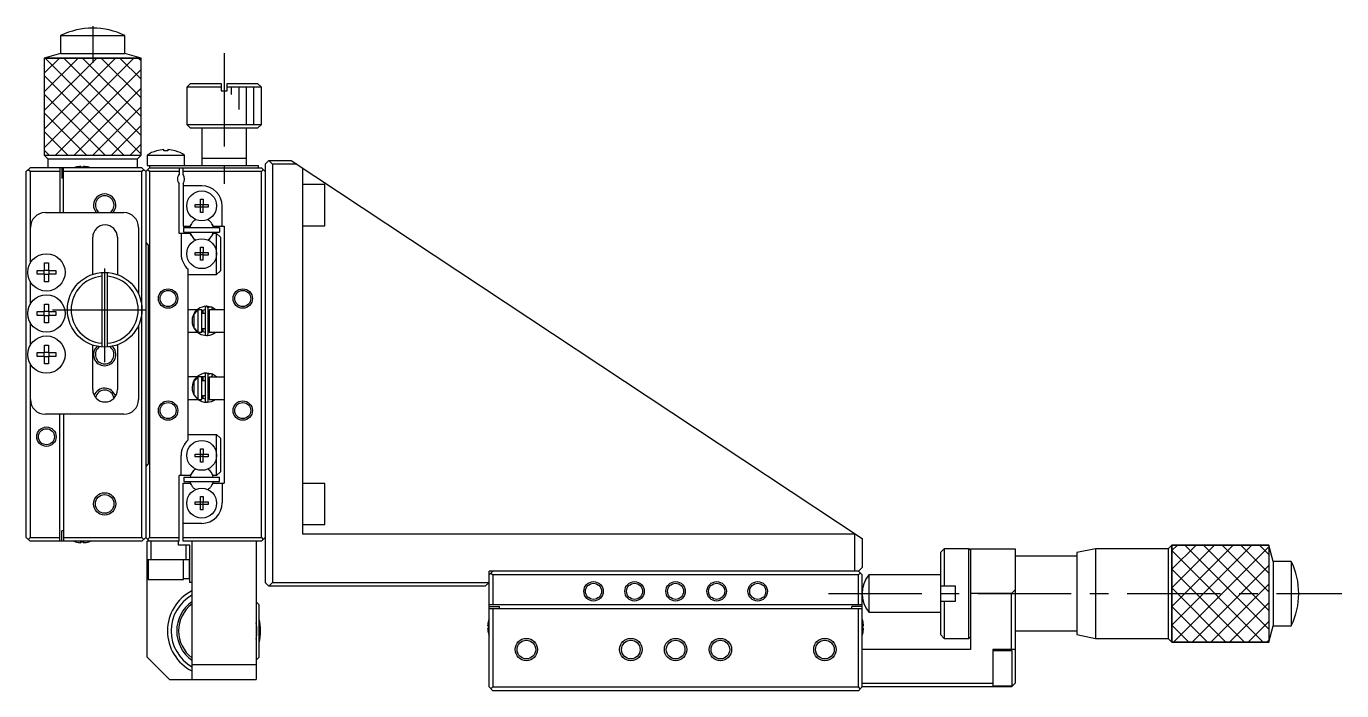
# Model space of a CAD drawing. Extents: x -393 to 367, y 10 to 551.
# Drawn here: x -318.6 to -142.4, y 254.8 to 343.8 of the extents above; entities that cross this region are included whole.
import ezdxf

# ---------------------------------------------------------------- set-up
doc = ezdxf.new("R2010")
doc.units = 0
doc.header["$LTSCALE"] = 10
doc.linetypes.add('CENTER', pattern=[2, 1.25, -0.25, 0.25, -0.25])
doc.linetypes.add('DASHED', pattern=[3.5, 2, -1.5])
doc.layers.get('0').update_dxf_attribs({"linetype": 'CONTINUOUS'})
doc.layers.add('CENTER', color=1, linetype='CENTER')

msp = doc.modelspace()

# ---------------------------------------------------------------- linework, layer by layer
at = {"color": 7, "linetype": 'CONTINUOUS'}
for p, q in [((-314.019086, 342.520396), (-305.419086, 342.520396)), ((-314.019086, 342.520396), (-314.019086, 340.109885)), ((-305.419086, 340.109885), (-305.419086, 342.520396)), ((-314.019086, 340.109885), (-316.219085, 339.520397)), ((-316.219085, 339.520397), (-303.219087, 339.520397)), ((-316.219085, 339.520397), (-316.219085, 326.520396)), ((-314.019086, 340.109885), (-305.419086, 340.109885)), ((-303.219087, 339.520397), (-305.419086, 340.109885)), ((-303.219087, 326.520396), (-303.219087, 339.520397)), ((-296.619086, 336.12039), (-297.119086, 335.62039)), ((-292.519086, 335.62039), (-297.119086, 335.62039)), ((-297.119086, 335.62039), (-297.119086, 330.62039)), ((-296.619086, 336.12039), (-292.519086, 336.12039)), ((-292.519086, 336.12039), (-292.519086, 335.12039)), ((-292.519086, 335.12039), (-291.719086, 335.12039)), ((-291.719086, 336.12039), (-287.619086, 336.12039)), ((-291.719086, 335.12039), (-291.719086, 336.12039)), ((-287.119086, 335.62039), (-291.719086, 335.62039)), ((-287.119086, 335.62039), (-287.619086, 336.12039)), ((-287.119086, 330.62039), (-287.119086, 335.62039)), ((-297.119086, 330.62039), (-296.619086, 330.12039)), ((-297.119086, 330.62039), (-287.119086, 330.62039)), ((-287.619086, 330.12039), (-296.619086, 330.12039)), ((-295.119086, 330.12039), (-295.119086, 325.12039)), ((-289.119086, 325.12039), (-289.119086, 330.12039)), ((-287.619086, 330.12039), (-287.119086, 330.62039)), ((-316.219085, 326.520396), (-303.219087, 326.520396)), ((-316.219085, 326.520396), (-315.719082, 326.020394)), ((-303.71909, 326.020394), (-303.219087, 326.520396)), ((-302.419086, 326.512047), (-297.419086, 326.512047)), ((-302.419086, 326.512047), (-302.419086, 325.12039)), ((-301.177676, 327.08297), (-301.181019, 327.089826)), ((-300.179086, 327.08297), (-300.179086, 327.255342)), ((-299.659086, 327.08297), (-300.179086, 327.08297)), ((-299.659086, 327.255342), (-299.659086, 327.08297)), ((-298.657153, 327.089826), (-298.660497, 327.08297)), ((-297.419086, 325.12039), (-297.419086, 326.512047)), ((-295.119086, 326.12039), (-289.119086, 326.12039)), ((-318.619086, 324.32039), (-318.119086, 324.82039)), ((-318.619086, 275.32039), (-318.619086, 324.32039)), ((-318.119086, 324.32039), (-318.369086, 324.57039)), ((-303.119086, 324.82039), (-318.119086, 324.82039)), ((-318.119086, 324.32039), (-318.119086, 312.007824)), ((-314.119086, 324.32039), (-318.119086, 324.32039)), ((-315.719082, 326.020394), (-303.71909, 326.020394)), ((-315.719082, 326.020394), (-315.719082, 324.82039)), ((-314.119086, 324.82039), (-314.119086, 318.82039)), ((-313.869086, 324.82039), (-313.869086, 323.42039)), ((-313.619086, 318.82039), (-313.619086, 324.82039)), ((-303.119086, 324.32039), (-313.619086, 324.32039)), ((-312.005448, 324.889911), (-312.007702, 324.894534)), ((-311.299086, 324.889911), (-311.299086, 325.010249)), ((-310.939086, 324.889911), (-311.299086, 324.889911)), ((-310.939086, 325.010249), (-310.939086, 324.889911)), ((-310.23047, 324.894534), (-310.232725, 324.889911)), ((-303.71909, 324.82039), (-303.71909, 326.020394)), ((-303.119086, 324.82039), (-302.619086, 324.32039)), ((-302.869086, 324.57039), (-303.119086, 324.32039)), ((-303.119086, 275.32039), (-303.119086, 324.32039)), ((-302.619086, 324.32039), (-302.119086, 324.82039)), ((-302.619086, 324.32039), (-302.619086, 275.32039)), ((-302.419086, 325.12039), (-287.569086, 325.12039)), ((-302.119086, 324.32039), (-302.369086, 324.57039)), ((-302.119086, 324.82039), (-287.119086, 324.82039)), ((-302.119086, 324.32039), (-302.119086, 275.32039)), ((-298.119086, 324.32039), (-302.119086, 324.32039)), ((-302.069086, 324.82039), (-302.069086, 325.12039)), ((-298.119086, 324.82039), (-298.119086, 323.981828)), ((-297.619086, 323.92039), (-297.619086, 324.82039)), ((-287.119086, 324.32039), (-297.619086, 324.32039)), ((-287.569086, 325.12039), (-287.569086, 324.82039)), ((-287.119086, 324.82039), (-286.619086, 324.32039)), ((-286.869086, 324.57039), (-287.119086, 324.32039)), ((-287.119086, 275.32039), (-287.119086, 324.32039)), ((-286.119086, 325.82039), (-286.619086, 325.32039)), ((-286.619086, 325.32039), (-286.619086, 269.32039)), ((-285.619086, 325.32039), (-286.119086, 325.82039)), ((-286.119086, 325.82039), (-283.119086, 325.82039)), ((-285.619086, 325.32039), (-285.619086, 269.32039)), ((-282.363669, 325.32039), (-285.619086, 325.32039)), ((-283.119086, 325.82039), (-206.619086, 275.186144)), ((-281.619086, 324.827561), (-281.619086, 275.82039)), ((-313.619086, 323.42039), (-313.869086, 323.42039)), ((-298.119086, 316.02039), (-298.119086, 322.658952)), ((-297.619086, 322.72039), (-297.619086, 317.02039)), ((-278.619086, 322.57039), (-281.619086, 322.57039)), ((-278.619086, 317.07039), (-278.619086, 322.57039)), ((-295.119086, 322.42039), (-297.619086, 322.42039)), ((-296.005448, 319.90039), (-295.299086, 319.90039)), ((-296.005448, 319.54039), (-296.005448, 319.90039)), ((-295.299086, 319.54039), (-296.005448, 319.54039)), ((-295.299086, 320.606751), (-294.939086, 320.606751)), ((-295.299086, 319.90039), (-295.299086, 320.606751)), ((-295.288714, 319.890018), (-295.299086, 319.90039)), ((-295.288714, 319.550762), (-295.299086, 319.54039)), ((-295.299086, 318.834028), (-295.299086, 319.54039)), ((-295.288714, 319.550762), (-295.288714, 319.890018)), ((-295.288714, 319.890018), (-294.949458, 319.890018)), ((-294.949458, 319.550762), (-295.288714, 319.550762)), ((-294.949458, 319.890018), (-294.939086, 319.90039)), ((-294.949458, 319.890018), (-294.949458, 319.550762)), ((-294.949458, 319.550762), (-294.939086, 319.54039)), ((-294.939086, 320.606751), (-294.939086, 319.90039)), ((-294.939086, 319.90039), (-294.232725, 319.90039)), ((-294.232725, 319.54039), (-294.939086, 319.54039)), ((-294.939086, 318.834028), (-294.939086, 319.54039)), ((-294.232725, 319.90039), (-294.232725, 319.54039)), ((-292.369086, 317.02039), (-292.369086, 319.67039)), ((-316.069086, 318.82039), (-305.569086, 318.82039)), ((-296.663498, 317.02039), (-296.493902, 317.31414)), ((-294.939086, 318.834028), (-295.299086, 318.834028)), ((-293.744271, 317.31414), (-293.574674, 317.02039)), ((-318.069086, 312.096125), (-318.069086, 316.82039)), ((-309.719086, 310.557477), (-309.719086, 315.52039)), ((-306.419086, 315.52039), (-306.419086, 310.522517)), ((-303.569086, 316.82039), (-303.569086, 307.893431)), ((-296.663498, 316.02039), (-298.119086, 316.02039)), ((-297.869086, 316.02039), (-297.869086, 313.32039)), ((-297.619086, 317.02039), (-296.663498, 317.02039)), ((-297.519086, 316.22039), (-297.519086, 316.82039)), ((-297.519086, 316.82039), (-292.719086, 316.82039)), ((-297.519086, 316.22039), (-292.719086, 316.22039)), ((-296.493902, 315.72664), (-296.663498, 316.02039)), ((-293.574674, 316.02039), (-293.744271, 315.72664)), ((-293.574674, 317.02039), (-292.119086, 317.02039)), ((-293.119086, 316.02039), (-293.574674, 316.02039)), ((-293.119086, 316.02039), (-292.619086, 315.52039)), ((-293.119086, 310.52039), (-293.119086, 316.02039)), ((-292.719086, 316.82039), (-292.719086, 316.22039)), ((-292.619086, 315.52039), (-292.619086, 311.02039)), ((-292.119086, 317.02039), (-292.119086, 282.62039)), ((-281.619086, 317.07039), (-278.619086, 317.07039)), ((-302.619086, 314.82039), (-302.269086, 314.47039)), ((-302.269086, 314.47039), (-302.269086, 285.17039)), ((-295.299086, 314.206751), (-294.939086, 314.206751)), ((-295.299086, 313.50039), (-295.299086, 314.206751)), ((-294.939086, 314.206751), (-294.939086, 313.50039)), ((-316.179086, 312.078979), (-315.659086, 312.078979)), ((-316.179086, 311.08039), (-316.179086, 312.078979)), ((-315.659086, 312.078979), (-315.659086, 311.08039)), ((-296.005448, 313.50039), (-295.299086, 313.50039)), ((-296.005448, 313.14039), (-296.005448, 313.50039)), ((-295.299086, 313.14039), (-296.005448, 313.14039)), ((-295.288714, 313.490018), (-295.299086, 313.50039)), ((-295.288714, 313.150762), (-295.299086, 313.14039)), ((-295.299086, 312.434028), (-295.299086, 313.14039)), ((-294.939086, 312.434028), (-295.299086, 312.434028)), ((-295.288714, 313.150762), (-295.288714, 313.490018)), ((-295.288714, 313.490018), (-294.949458, 313.490018)), ((-294.949458, 313.150762), (-295.288714, 313.150762)), ((-294.949458, 313.490018), (-294.939086, 313.50039)), ((-294.949458, 313.490018), (-294.949458, 313.150762)), ((-294.949458, 313.150762), (-294.939086, 313.14039)), ((-294.939086, 313.50039), (-294.232725, 313.50039)), ((-294.232725, 313.14039), (-294.939086, 313.14039)), ((-294.939086, 312.434028), (-294.939086, 313.14039)), ((-294.232725, 313.50039), (-294.232725, 313.14039)), ((-317.177676, 310.56039), (-317.177676, 311.08039)), ((-317.177676, 311.08039), (-316.179086, 311.08039)), ((-316.179086, 310.56039), (-317.177676, 310.56039)), ((-316.220461, 310.56039), (-316.220461, 311.08039)), ((-316.179086, 311.121765), (-315.659086, 311.121765)), ((-316.179086, 309.5618), (-316.179086, 310.56039)), ((-315.659086, 310.519015), (-316.179086, 310.519015)), ((-315.659086, 311.08039), (-314.660497, 311.08039)), ((-314.660497, 310.56039), (-315.659086, 310.56039)), ((-315.659086, 310.56039), (-315.659086, 309.5618)), ((-315.617711, 311.08039), (-315.617711, 310.56039)), ((-314.660497, 311.08039), (-314.660497, 310.56039)), ((-308.519086, 310.804364), (-308.519086, 300.836415)), ((-307.719086, 300.836415), (-307.719086, 310.804364)), ((-296.919086, 288.399452), (-296.919086, 311.241327)), ((-296.919086, 310.52039), (-293.119086, 310.52039)), ((-292.619086, 311.02039), (-293.119086, 310.52039)), ((-318.119086, 309.632956), (-318.119086, 306.507824)), ((-318.069086, 306.596125), (-318.069086, 309.544655)), ((-315.659086, 309.5618), (-316.179086, 309.5618)), ((-317.177676, 305.58039), (-316.179086, 305.58039)), ((-317.177676, 305.06039), (-317.177676, 305.58039)), ((-316.179086, 305.06039), (-317.177676, 305.06039)), ((-316.220461, 305.06039), (-316.220461, 305.58039)), ((-316.179086, 306.578979), (-315.659086, 306.578979)), ((-316.179086, 305.58039), (-316.179086, 306.578979)), ((-316.179086, 305.621765), (-315.659086, 305.621765)), ((-316.179086, 304.0618), (-316.179086, 305.06039)), ((-315.659086, 305.019015), (-316.179086, 305.019015)), ((-315.659086, 306.578979), (-315.659086, 305.58039)), ((-315.659086, 305.58039), (-314.660497, 305.58039)), ((-314.660497, 305.06039), (-315.659086, 305.06039)), ((-315.659086, 305.06039), (-315.659086, 304.0618)), ((-315.617711, 305.58039), (-315.617711, 305.06039)), ((-314.660497, 305.58039), (-314.660497, 305.06039)), ((-295.719552, 305.82039), (-296.919086, 305.82039)), ((-296.119086, 305.236905), (-295.619086, 305.766073)), ((-296.119086, 303.403875), (-296.119086, 305.236905)), ((-295.119086, 305.82039), (-295.619086, 305.82039)), ((-295.619086, 305.82039), (-295.619086, 302.82039)), ((-295.119097, 305.735315), (-294.666964, 305.866418)), ((-295.119086, 302.82039), (-295.119086, 305.82039)), ((-294.666936, 305.32039), (-295.119086, 305.32039)), ((-294.919086, 305.32039), (-294.919086, 305.82039)), ((-294.666936, 306.078436), (-294.666936, 302.578436)), ((-293.698057, 306.119392), (-294.439601, 306.277117)), ((-294.267618, 306.110275), (-294.269376, 306.109438)), ((-294.236028, 306.124291), (-294.267618, 306.110275)), ((-294.266936, 302.578436), (-294.266936, 306.078436)), ((-294.266936, 305.476825), (-294.119119, 305.736751)), ((-294.119086, 305.32039), (-294.266936, 305.32039)), ((-294.203791, 306.136711), (-294.236028, 306.124291)), ((-294.170985, 306.147503), (-294.203791, 306.136711)), ((-294.137691, 306.156641), (-294.170985, 306.147503)), ((-294.103991, 306.164105), (-294.137691, 306.156641)), ((-294.119086, 305.82039), (-294.119086, 302.82039)), ((-292.119086, 305.82039), (-294.119086, 305.82039)), ((-294.069966, 306.169875), (-294.103991, 306.164105)), ((-294.0357, 306.173938), (-294.069966, 306.169875)), ((-294.001277, 306.176284), (-294.0357, 306.173938)), ((-293.966781, 306.176907), (-294.001277, 306.176284)), ((-293.932296, 306.175805), (-293.966781, 306.176907)), ((-293.897906, 306.172982), (-293.932296, 306.175805)), ((-293.863695, 306.168443), (-293.897906, 306.172982)), ((-293.829747, 306.162199), (-293.863695, 306.168443)), ((-293.796146, 306.154265), (-293.829747, 306.162199)), ((-293.799485, 305.832214), (-293.805811, 305.82039)), ((-293.793024, 305.844719), (-293.799485, 305.832214)), ((-293.762973, 306.14466), (-293.796146, 306.154265)), ((-293.691259, 306.116479), (-293.795281, 305.820371)), ((-293.78647, 305.857825), (-293.793024, 305.844719)), ((-293.779863, 305.871447), (-293.78647, 305.857825)), ((-293.773249, 305.885495), (-293.779863, 305.871447)), ((-293.766669, 305.89988), (-293.773249, 305.885495)), ((-293.760166, 305.914508), (-293.766669, 305.89988)), ((-293.730313, 306.133406), (-293.762973, 306.14466)), ((-293.753782, 305.929285), (-293.760166, 305.914508)), ((-293.747558, 305.944113), (-293.753782, 305.929285)), ((-293.741536, 305.958898), (-293.747558, 305.944113)), ((-293.735754, 305.973543), (-293.741536, 305.958898)), ((-293.730249, 305.987953), (-293.735754, 305.973543)), ((-293.699922, 306.121252), (-293.730313, 306.133406)), ((-293.725058, 306.002036), (-293.730249, 305.987953)), ((-293.720213, 306.015699), (-293.725058, 306.002036)), ((-293.715746, 306.028855), (-293.720213, 306.015699)), ((-293.711687, 306.041417), (-293.715746, 306.028855)), ((-293.708061, 306.053305), (-293.711687, 306.041417)), ((-293.704892, 306.064441), (-293.708061, 306.053305)), ((-293.702201, 306.074754), (-293.704892, 306.064441)), ((-293.700004, 306.084176), (-293.702201, 306.074754)), ((-293.701255, 306.121534), (-293.699262, 306.120878)), ((-293.213287, 305.820424), (-293.700362, 306.120401)), ((-293.698317, 306.092646), (-293.700004, 306.084176)), ((-293.699262, 306.120878), (-293.697784, 306.119033)), ((-293.69715, 306.100109), (-293.698317, 306.092646)), ((-293.697784, 306.119033), (-293.696829, 306.11601)), ((-293.696511, 306.106518), (-293.69715, 306.100109)), ((-293.696829, 306.11601), (-293.696403, 306.11183)), ((-293.696403, 306.11183), (-293.696511, 306.106518)), ((-318.119086, 304.132956), (-318.119086, 301.007824)), ((-318.069086, 301.096125), (-318.069086, 304.044655)), ((-315.659086, 304.0618), (-316.179086, 304.0618)), ((-303.569086, 303.747349), (-303.569086, 293.82039)), ((-295.619086, 302.874707), (-296.119086, 303.403875)), ((-295.119086, 303.32039), (-294.666936, 303.32039)), ((-294.919086, 302.844913), (-294.919086, 303.32039)), ((-294.266936, 303.32039), (-294.119086, 303.32039)), ((-294.119126, 302.920125), (-294.266936, 303.180047)), ((-296.919086, 302.82039), (-295.700348, 302.82039)), ((-295.619086, 302.82039), (-295.119086, 302.82039)), ((-294.666938, 302.790756), (-295.119155, 302.921288)), ((-294.444959, 302.379664), (-294.34417, 302.383302)), ((-294.105726, 302.819583), (-294.266933, 302.790437)), ((-294.119086, 302.82039), (-292.119086, 302.82039)), ((-293.758613, 302.512837), (-293.699922, 302.53562)), ((-293.701255, 302.535339), (-293.701562, 302.53607)), ((-293.699922, 302.53562), (-293.701255, 302.535339)), ((-293.700164, 302.536556), (-293.647234, 302.560158)), ((-317.177676, 299.56039), (-317.177676, 300.08039)), ((-317.177676, 300.08039), (-316.179086, 300.08039)), ((-316.220461, 299.56039), (-316.220461, 300.08039)), ((-316.179086, 301.078979), (-315.659086, 301.078979)), ((-316.179086, 300.08039), (-316.179086, 301.078979)), ((-316.179086, 300.121765), (-315.659086, 300.121765)), ((-315.659086, 301.078979), (-315.659086, 300.08039)), ((-315.659086, 300.08039), (-314.660497, 300.08039)), ((-315.617711, 300.08039), (-315.617711, 299.56039)), ((-314.660497, 300.08039), (-314.660497, 299.56039)), ((-309.719086, 295.12039), (-309.719086, 301.083302)), ((-306.419086, 301.118263), (-306.419086, 295.12039)), ((-318.119086, 298.632956), (-318.119086, 275.32039)), ((-318.069086, 293.82039), (-318.069086, 298.544655)), ((-316.179086, 299.56039), (-317.177676, 299.56039)), ((-316.179086, 298.5618), (-316.179086, 299.56039)), ((-315.659086, 299.519015), (-316.179086, 299.519015)), ((-315.659086, 298.5618), (-316.179086, 298.5618)), ((-314.660497, 299.56039), (-315.659086, 299.56039)), ((-315.659086, 299.56039), (-315.659086, 298.5618)), ((-295.775079, 296.82039), (-296.919086, 296.82039)), ((-296.119086, 296.236905), (-295.619086, 296.766073)), ((-296.119086, 294.403875), (-296.119086, 296.236905)), ((-295.119086, 296.82039), (-295.619086, 296.82039)), ((-295.619086, 296.82039), (-295.619086, 293.82039)), ((-295.119208, 296.788289), (-294.656224, 296.92446)), ((-295.119086, 293.82039), (-295.119086, 296.82039)), ((-294.656197, 296.32039), (-295.119086, 296.32039)), ((-294.919086, 296.82039), (-295.045099, 296.82039)), ((-294.919086, 296.32039), (-294.919086, 296.82039)), ((-294.656197, 297.136479), (-294.656197, 293.636479)), ((-293.687318, 297.177435), (-294.428861, 297.335159)), ((-294.256878, 297.168317), (-294.258637, 297.167481)), ((-294.225289, 297.182334), (-294.256878, 297.168317)), ((-294.256197, 293.636479), (-294.256197, 297.136479)), ((-294.256197, 296.534868), (-294.119132, 296.788174)), ((-294.119086, 296.32039), (-294.256197, 296.32039)), ((-294.193052, 297.194753), (-294.225289, 297.182334)), ((-294.160246, 297.205545), (-294.193052, 297.194753)), ((-294.126952, 297.214684), (-294.160246, 297.205545)), ((-294.093252, 297.222147), (-294.126952, 297.214684)), ((-294.119086, 296.820501), (-292.119086, 296.819861)), ((-294.119086, 296.82039), (-294.119086, 293.82039)), ((-294.059227, 297.227917), (-294.093252, 297.222147)), ((-294.024961, 297.23198), (-294.059227, 297.227917)), ((-293.990538, 297.234326), (-294.024961, 297.23198)), ((-293.956042, 297.234949), (-293.990538, 297.234326)), ((-293.921556, 297.233848), (-293.956042, 297.234949)), ((-293.887166, 297.231025), (-293.921556, 297.233848)), ((-293.852956, 297.226486), (-293.887166, 297.231025)), ((-293.819008, 297.220242), (-293.852956, 297.226486)), ((-293.828092, 296.825575), (-293.832393, 296.82039)), ((-293.8234, 296.831863), (-293.828092, 296.825575)), ((-293.818347, 296.839212), (-293.8234, 296.831863)), ((-293.68052, 297.174521), (-293.820367, 296.82037)), ((-293.785407, 297.212308), (-293.819008, 297.220242)), ((-293.812966, 296.847574), (-293.818347, 296.839212)), ((-293.807292, 296.856896), (-293.812966, 296.847574)), ((-293.801362, 296.867117), (-293.807292, 296.856896)), ((-293.795215, 296.87817), (-293.801362, 296.867117)), ((-293.788889, 296.889984), (-293.795215, 296.87817)), ((-293.782427, 296.902482), (-293.788889, 296.889984)), ((-293.752234, 297.202702), (-293.785407, 297.212308)), ((-293.77587, 296.915583), (-293.782427, 296.902482)), ((-293.769261, 296.929203), (-293.77587, 296.915583)), ((-293.762643, 296.943251), (-293.769261, 296.929203)), ((-293.756058, 296.957639), (-293.762643, 296.943251)), ((-293.749549, 296.972271), (-293.756058, 296.957639)), ((-293.719573, 297.191449), (-293.752234, 297.202702)), ((-293.743159, 296.987054), (-293.749549, 296.972271)), ((-293.736929, 297.00189), (-293.743159, 296.987054)), ((-293.7309, 297.016685), (-293.736929, 297.00189)), ((-293.72511, 297.031341), (-293.7309, 297.016685)), ((-293.719597, 297.045765), (-293.72511, 297.031341)), ((-293.714397, 297.059861), (-293.719597, 297.045765)), ((-293.689183, 297.179295), (-293.719573, 297.191449)), ((-293.709544, 297.073539), (-293.714397, 297.059861)), ((-293.705069, 297.08671), (-293.709544, 297.073539)), ((-293.701001, 297.099289), (-293.705069, 297.08671)), ((-293.697367, 297.111193), (-293.701001, 297.099289)), ((-293.69419, 297.122346), (-293.697367, 297.111193)), ((-293.691491, 297.132675), (-293.69419, 297.122346)), ((-293.689288, 297.142113), (-293.691491, 297.132675)), ((-293.690516, 297.179577), (-293.687712, 297.178138)), ((-293.136494, 296.82044), (-293.689623, 297.178444)), ((-293.687594, 297.150599), (-293.689288, 297.142113)), ((-293.687712, 297.178138), (-293.686083, 297.174021)), ((-293.68642, 297.158078), (-293.687594, 297.150599)), ((-293.685775, 297.164501), (-293.68642, 297.158078)), ((-293.686083, 297.174021), (-293.685663, 297.169827)), ((-293.685663, 297.169827), (-293.685775, 297.164501)), ((-296.135218, 294.396979), (-295.615082, 293.819883)), ((-295.619086, 293.874707), (-296.119086, 294.403875)), ((-296.919086, 293.82039), (-295.119086, 293.82039)), ((-294.656199, 293.848798), (-295.119139, 293.984356)), ((-295.119086, 294.32039), (-294.656197, 294.32039)), ((-294.919086, 293.906394), (-294.919086, 294.32039)), ((-294.43422, 293.437706), (-294.333431, 293.441345)), ((-294.256197, 294.32039), (-294.119086, 294.32039)), ((-294.119113, 293.984771), (-294.256197, 294.23809)), ((-294.119006, 293.872772), (-294.256194, 293.84848)), ((-294.119086, 293.82039), (-292.119086, 293.82039)), ((-293.747875, 293.57088), (-293.689183, 293.593663)), ((-293.690516, 293.593381), (-293.690823, 293.594113)), ((-293.689183, 293.593663), (-293.690516, 293.593381)), ((-293.689425, 293.594599), (-293.636495, 293.618201)), ((-305.569086, 291.82039), (-316.069086, 291.82039)), ((-314.119086, 274.82039), (-314.119086, 291.82039)), ((-313.619086, 291.82039), (-313.619086, 274.82039)), ((-296.919086, 289.12039), (-293.119086, 289.12039)), ((-293.119086, 289.12039), (-292.619086, 288.62039)), ((-293.119086, 283.62039), (-293.119086, 289.12039)), ((-292.619086, 288.62039), (-292.619086, 284.12039)), ((-297.869086, 283.62039), (-297.869086, 286.32039)), ((-296.005448, 286.50039), (-295.299086, 286.50039)), ((-296.005448, 286.14039), (-296.005448, 286.50039)), ((-295.299086, 286.14039), (-296.005448, 286.14039)), ((-295.299086, 287.206751), (-294.939086, 287.206751)), ((-295.299086, 286.50039), (-295.299086, 287.206751)), ((-295.288714, 286.490018), (-295.299086, 286.50039)), ((-295.288714, 286.150762), (-295.299086, 286.14039)), ((-295.299086, 285.434028), (-295.299086, 286.14039)), ((-295.288714, 286.150762), (-295.288714, 286.490018)), ((-295.288714, 286.490018), (-294.949458, 286.490018)), ((-294.949458, 286.150762), (-295.288714, 286.150762)), ((-294.949458, 286.490018), (-294.939086, 286.50039)), ((-294.949458, 286.490018), (-294.949458, 286.150762)), ((-294.949458, 286.150762), (-294.939086, 286.14039)), ((-294.939086, 287.206751), (-294.939086, 286.50039)), ((-294.939086, 286.50039), (-294.232725, 286.50039)), ((-294.232725, 286.14039), (-294.939086, 286.14039)), ((-294.939086, 285.434028), (-294.939086, 286.14039)), ((-294.232725, 286.50039), (-294.232725, 286.14039)), ((-302.269086, 285.17039), (-302.619086, 284.82039)), ((-296.493902, 283.91414), (-296.663498, 283.62039)), ((-294.939086, 285.434028), (-295.299086, 285.434028)), ((-293.574674, 283.62039), (-293.744271, 283.91414)), ((-292.619086, 284.12039), (-293.119086, 283.62039)), ((-296.663498, 283.62039), (-298.119086, 283.62039)), ((-298.119086, 274.82039), (-298.119086, 283.62039)), ((-297.619086, 282.62039), (-296.663498, 282.62039)), ((-297.619086, 274.82039), (-297.619086, 282.62039)), ((-297.519086, 283.42039), (-292.719086, 283.42039)), ((-297.519086, 283.42039), (-297.519086, 282.82039)), ((-297.519086, 282.82039), (-292.719086, 282.82039)), ((-296.663498, 282.62039), (-296.493902, 282.32664)), ((-293.744271, 282.32664), (-293.574674, 282.62039)), ((-293.119086, 283.62039), (-293.574674, 283.62039)), ((-293.574674, 282.62039), (-292.119086, 282.62039)), ((-292.719086, 282.82039), (-292.719086, 283.42039)), ((-292.369086, 282.62039), (-292.369086, 279.97039)), ((-278.619086, 282.57039), (-281.619086, 282.57039)), ((-278.619086, 277.07039), (-278.619086, 282.57039)), ((-295.299086, 280.806751), (-294.939086, 280.806751)), ((-295.299086, 280.10039), (-295.299086, 280.806751)), ((-294.939086, 280.806751), (-294.939086, 280.10039)), ((-296.005448, 280.10039), (-295.299086, 280.10039)), ((-296.005448, 279.74039), (-296.005448, 280.10039)), ((-295.299086, 279.74039), (-296.005448, 279.74039)), ((-295.288714, 280.090018), (-295.299086, 280.10039)), ((-295.288714, 279.750762), (-295.299086, 279.74039)), ((-295.299086, 279.034028), (-295.299086, 279.74039)), ((-294.939086, 279.034028), (-295.299086, 279.034028)), ((-295.288714, 279.750762), (-295.288714, 280.090018)), ((-295.288714, 280.090018), (-294.949458, 280.090018)), ((-294.949458, 279.750762), (-295.288714, 279.750762)), ((-294.949458, 280.090018), (-294.939086, 280.10039)), ((-294.949458, 280.090018), (-294.949458, 279.750762)), ((-294.949458, 279.750762), (-294.939086, 279.74039)), ((-294.939086, 280.10039), (-294.232725, 280.10039)), ((-294.232725, 279.74039), (-294.939086, 279.74039)), ((-294.939086, 279.034028), (-294.939086, 279.74039)), ((-294.232725, 280.10039), (-294.232725, 279.74039)), ((-295.119086, 277.22039), (-297.619086, 277.22039)), ((-281.619086, 277.07039), (-278.619086, 277.07039)), ((-318.119086, 274.82039), (-318.619086, 275.32039)), ((-318.369086, 275.07039), (-318.119086, 275.32039)), ((-318.119086, 275.32039), (-314.119086, 275.32039)), ((-313.869086, 274.82039), (-313.869086, 276.22039)), ((-313.619086, 276.22039), (-313.869086, 276.22039)), ((-313.619086, 275.32039), (-303.119086, 275.32039)), ((-303.119086, 275.32039), (-302.869086, 275.07039)), ((-302.619086, 275.32039), (-303.119086, 274.82039)), ((-302.619086, 275.32039), (-302.119086, 274.82039)), ((-302.369086, 275.07039), (-302.119086, 275.32039)), ((-302.119086, 275.32039), (-298.119086, 275.32039)), ((-297.619086, 275.32039), (-287.119086, 275.32039)), ((-287.119086, 275.32039), (-286.869086, 275.07039)), ((-286.619086, 275.32039), (-287.119086, 274.82039)), ((-281.619086, 275.82039), (-207.577327, 275.82039)), ((-207.619086, 270.82039), (-207.619086, 275.82039)), ((-206.619086, 275.186144), (-206.619086, 271.32039)), ((-303.119086, 274.82039), (-318.119086, 274.82039)), ((-312.007702, 274.746246), (-312.005448, 274.750868)), ((-311.299086, 274.750868), (-310.939086, 274.750868)), ((-311.299086, 274.630531), (-311.299086, 274.750868)), ((-310.939086, 274.750868), (-310.939086, 274.630531)), ((-310.232725, 274.750868), (-310.23047, 274.746246)), ((-298.119086, 274.82039), (-302.419086, 274.82039)), ((-302.419086, 259.32039), (-302.419086, 274.82039)), ((-301.919086, 274.82039), (-301.919086, 272.32039)), ((-298.219086, 274.32039), (-298.219086, 274.82039)), ((-296.719086, 274.32039), (-298.219086, 274.32039)), ((-287.119086, 274.82039), (-297.619086, 274.82039)), ((-297.219086, 272.32039), (-297.219086, 274.32039)), ((-296.719086, 269.32039), (-296.719086, 274.32039)), ((-296.419086, 274.82039), (-296.419086, 256.32039)), ((-287.819086, 274.82039), (-287.819086, 256.32039)), ((-195.619086, 273.82039), (-196.119086, 273.32039)), ((-196.119086, 273.32039), (-196.119086, 262.32039)), ((-195.619086, 273.82039), (-195.619086, 268.82039)), ((-192.319086, 273.82039), (-195.619086, 273.82039)), ((-192.119086, 273.62039), (-192.319086, 273.82039)), ((-192.319086, 261.82039), (-192.319086, 273.82039)), ((-192.119086, 273.82039), (-186.119086, 273.82039)), ((-192.119086, 273.82039), (-192.119086, 260.32039)), ((-186.119086, 273.82039), (-186.119086, 255.82039)), ((-175.369087, 273.820386), (-177.869086, 273.320387)), ((-177.869086, 273.320387), (-177.869086, 262.320393)), ((-175.369087, 273.820386), (-175.369087, 261.820394)), ((-165.619082, 273.820386), (-175.369087, 273.820386)), ((-165.11908, 274.320389), (-165.619082, 273.820386)), ((-165.619082, 273.820386), (-165.619082, 261.820394)), ((-165.11908, 274.320389), (-165.11908, 261.320391)), ((-152.119079, 274.320389), (-165.11908, 274.320389)), ((-152.119079, 274.320389), (-152.119079, 261.320391)), ((-151.529591, 272.12039), (-152.119079, 274.320389)), ((-296.719086, 272.32039), (-302.419086, 272.32039)), ((-302.349908, 272.32039), (-302.349908, 269.82039)), ((-302.269086, 272.32039), (-302.269086, 269.72039)), ((-297.569086, 269.72039), (-297.569086, 272.32039)), ((-296.75935, 269.82039), (-296.75935, 272.32039)), ((-177.869086, 272.82039), (-186.119086, 272.82039)), ((-151.529591, 272.12039), (-151.529591, 263.52039)), ((-149.11908, 272.12039), (-151.529591, 272.12039)), ((-149.11908, 272.12039), (-149.11908, 263.52039)), ((-302.269086, 269.82039), (-302.419086, 269.82039)), ((-302.269086, 269.72039), (-297.569086, 269.72039)), ((-297.569086, 269.82039), (-296.719086, 269.82039)), ((-207.119086, 270.82039), (-256.619086, 270.82039)), ((-256.619086, 255.32039), (-256.619086, 270.82039)), ((-256.619086, 270.32039), (-256.119086, 270.82039)), ((-256.369086, 270.57039), (-256.119086, 270.32039)), ((-207.119086, 270.32039), (-256.119086, 270.32039)), ((-256.119086, 270.32039), (-256.119086, 266.32039)), ((-207.119086, 270.82039), (-206.619086, 271.32039)), ((-207.119086, 270.82039), (-206.619086, 270.32039)), ((-207.119086, 270.32039), (-206.869086, 270.57039)), ((-207.119086, 266.32039), (-207.119086, 270.32039)), ((-206.619086, 255.32039), (-206.619086, 270.32039)), ((-205.741577, 270.320386), (-205.741577, 265.320394)), ((-196.119086, 270.320386), (-205.741577, 270.320386)), ((-296.419086, 269.32039), (-296.719086, 269.32039)), ((-286.619086, 269.32039), (-286.119086, 268.82039)), ((-286.119086, 268.82039), (-285.619086, 269.32039)), ((-257.119086, 268.82039), (-286.119086, 268.82039)), ((-285.619086, 269.32039), (-256.619086, 269.32039)), ((-256.619086, 269.32039), (-257.119086, 268.82039)), ((-194.119086, 268.82039), (-196.119086, 268.82039)), ((-194.119086, 266.82039), (-194.119086, 268.82039)), ((-186.619086, 267.82039), (-186.119086, 268.32039)), ((-287.419086, 266.32039), (-287.819086, 266.72039)), ((-287.419086, 259.32039), (-287.419086, 266.32039)), ((-206.619086, 266.32039), (-256.619086, 266.32039)), ((-196.119086, 266.82039), (-194.119086, 266.82039)), ((-195.619086, 266.82039), (-195.619086, 261.82039)), ((-186.619086, 267.82039), (-192.119086, 267.82039)), ((-186.619086, 260.32039), (-186.619086, 267.82039)), ((-256.619086, 266.07039), (-255.219086, 266.07039)), ((-256.619086, 265.82039), (-206.619086, 265.82039)), ((-256.119086, 265.82039), (-256.119086, 255.32039)), ((-255.219086, 265.82039), (-255.219086, 266.07039)), ((-206.619086, 266.07039), (-208.019086, 266.07039)), ((-208.019086, 265.82039), (-208.019086, 266.07039)), ((-207.119086, 255.32039), (-207.119086, 265.82039)), ((-205.741577, 265.320394), (-196.119086, 265.320394)), ((-256.808945, 263.50039), (-256.688608, 263.50039)), ((-256.688608, 263.14039), (-256.808945, 263.14039)), ((-256.69323, 264.209006), (-256.688608, 264.206751)), ((-256.688608, 263.50039), (-256.688608, 263.14039)), ((-206.549565, 264.206751), (-206.544942, 264.209006)), ((-206.549565, 263.50039), (-206.429227, 263.50039)), ((-206.549565, 263.14039), (-206.549565, 263.50039)), ((-206.429227, 263.14039), (-206.549565, 263.14039)), ((-186.119086, 262.82039), (-177.869086, 262.82039)), ((-152.119079, 261.320391), (-151.529591, 263.52039)), ((-151.529591, 263.52039), (-149.11908, 263.52039)), ((-256.688608, 262.434028), (-256.69323, 262.431774)), ((-206.544942, 262.431774), (-206.549565, 262.434028)), ((-196.119086, 262.32039), (-195.619086, 261.82039)), ((-195.619086, 261.82039), (-192.319086, 261.82039)), ((-192.319086, 261.82039), (-192.119086, 262.02039)), ((-177.869086, 262.320393), (-175.369087, 261.820394)), ((-175.369087, 261.820394), (-165.619082, 261.820394)), ((-165.619082, 261.820394), (-165.11908, 261.320391)), ((-165.11908, 261.320391), (-152.119079, 261.320391)), ((-302.419086, 259.32039), (-299.419086, 256.32039)), ((-287.819086, 258.92039), (-287.419086, 259.32039)), ((-192.119086, 260.32039), (-206.619086, 260.32039)), ((-189.119086, 260.32039), (-189.119086, 255.32039)), ((-186.119086, 260.32039), (-189.119086, 260.32039)), ((-186.519086, 260.17039), (-189.119086, 260.17039)), ((-186.519086, 255.47039), (-186.519086, 260.17039)), ((-296.419086, 258.32039), (-287.819086, 258.32039)), ((-299.419086, 256.32039), (-287.819086, 256.32039)), ((-206.619086, 255.82039), (-189.119086, 255.82039)), ((-186.619086, 255.32039), (-186.119086, 255.82039)), ((-256.619086, 255.32039), (-256.119086, 254.82039)), ((-256.119086, 255.32039), (-256.369086, 255.07039)), ((-256.119086, 255.32039), (-207.119086, 255.32039)), ((-207.119086, 254.82039), (-256.119086, 254.82039)), ((-206.869086, 255.07039), (-207.119086, 255.32039)), ((-207.119086, 254.82039), (-206.619086, 255.32039)), ((-186.619086, 255.32039), (-206.619086, 255.32039)), ((-189.119086, 255.47039), (-186.519086, 255.47039))]:
    msp.add_line(p, q, dxfattribs=at)
at = {"color": 3, "linetype": 'CONTINUOUS'}
for p, q in [((-316.219085, 337.491439), (-314.190127, 339.520397)), ((-316.219085, 334.991439), (-311.690127, 339.520397)), ((-316.219085, 332.491439), (-309.190127, 339.520397)), ((-316.219085, 329.991439), (-306.690127, 339.520397)), ((-316.219085, 327.491439), (-304.190127, 339.520397)), ((-316.071707, 339.520397), (-303.219087, 326.667777)), ((-313.571707, 339.520397), (-303.219087, 329.167777)), ((-311.071707, 339.520397), (-303.219087, 331.667777)), ((-308.571707, 339.520397), (-303.219087, 334.167777)), ((-306.071707, 339.520397), (-303.219087, 336.667777)), ((-303.571707, 339.520397), (-303.219087, 339.167777)), ((-316.219085, 337.167775), (-305.571706, 326.520396)), ((-314.690128, 326.520396), (-303.219087, 337.991437)), ((-312.190128, 326.520396), (-303.219087, 335.491437)), ((-291.119086, 334.62039), (-291.119086, 335.62039)), ((-290.119086, 332.62039), (-290.119086, 335.62039)), ((-289.119086, 330.62039), (-289.119086, 335.62039)), ((-288.119086, 330.62039), (-288.119086, 335.62039)), ((-316.219085, 334.667775), (-308.071706, 326.520396)), ((-316.219085, 332.167775), (-310.571706, 326.520396)), ((-309.690128, 326.520396), (-303.219087, 332.991437)), ((-316.219085, 329.667775), (-313.071706, 326.520396)), ((-307.190128, 326.520396), (-303.219087, 330.491437)), ((-304.690128, 326.520396), (-303.219087, 327.991437)), ((-316.219085, 327.167775), (-315.571706, 326.520396)), ((-307.873226, 278.594807), (-307.730733, 278.632248)), ((-165.11908, 273.591444), (-164.390135, 274.320389)), ((-165.11908, 271.091444), (-161.890135, 274.320389)), ((-165.11908, 268.591444), (-159.390135, 274.320389)), ((-165.11908, 266.091444), (-156.890135, 274.320389)), ((-165.11908, 263.591444), (-154.390135, 274.320389)), ((-165.11908, 273.56777), (-152.871701, 261.320391)), ((-164.890133, 261.320391), (-152.119079, 274.091445)), ((-163.371699, 274.320389), (-152.119079, 263.067769)), ((-160.871699, 274.320389), (-152.119079, 265.567769)), ((-158.371699, 274.320389), (-152.119079, 268.067769)), ((-155.871699, 274.320389), (-152.119079, 270.567769)), ((-153.371699, 274.320389), (-152.119079, 273.067769)), ((-162.390133, 261.320391), (-152.119079, 271.591445)), ((-165.11908, 271.06777), (-155.371701, 261.320391)), ((-165.11908, 268.56777), (-157.871701, 261.320391)), ((-159.890133, 261.320391), (-152.119079, 269.091445)), ((-157.390133, 261.320391), (-152.119079, 266.591445)), ((-165.11908, 266.06777), (-160.371701, 261.320391)), ((-165.11908, 263.56777), (-162.871701, 261.320391)), ((-154.890133, 261.320391), (-152.119079, 264.091445)), ((-152.390133, 261.320391), (-152.119079, 261.591445)), ((-252.840838, 260.056148), (-252.811982, 259.946894)), ((-212.844669, 260.074529), (-212.811982, 259.946894)), ((-212.795659, 259.898281), (-212.737114, 259.761359))]:
    msp.add_line(p, q, dxfattribs=at)
at = {"color": 3, "linetype": 'DASHED'}
for p, q in [((-303.219087, 339.520397), (-316.219085, 339.520397)), ((-303.219087, 326.520396), (-303.219087, 339.520397)), ((-316.219085, 326.520396), (-303.219087, 326.520396)), ((-165.11908, 261.320391), (-165.11908, 274.320389)), ((-165.11908, 274.320389), (-152.119079, 274.320389)), ((-152.119079, 274.320389), (-152.119079, 261.320391)), ((-152.119079, 261.320391), (-165.11908, 261.320391))]:
    msp.add_line(p, q, dxfattribs=at)
at = {"color": 7, "linetype": 'CONTINUOUS'}
for centre, radius in [((-295.119086, 319.72039), 2), ((-295.119086, 313.32039), 2), ((-315.919086, 310.82039), 2.5), ((-308.119086, 305.82039), 5), ((-315.919086, 305.32039), 2.5), ((-299.619086, 307.32039), 1.075), ((-289.619086, 307.32039), 1.075), ((-315.919086, 299.82039), 2.5), ((-299.619086, 292.32039), 1.075), ((-289.619086, 292.32039), 1.075), ((-315.919086, 288.82039), 1.075), ((-295.119086, 286.32039), 2), ((-308.119086, 279.82039), 1.25), ((-295.119086, 279.92039), 2), ((-242.619086, 268.12039), 1.075), ((-237.119086, 268.12039), 1.075), ((-231.619086, 268.12039), 1.075), ((-226.119086, 268.12039), 1.075), ((-220.619086, 268.12039), 1.075), ((-251.619086, 260.32039), 1.25), ((-237.619086, 260.32039), 1.25), ((-231.619086, 260.32039), 1.25), ((-225.619086, 260.32039), 1.25), ((-211.619086, 260.32039), 1.25)]:
    msp.add_circle(centre, radius, dxfattribs=at)
at = {"color": 3, "linetype": 'CONTINUOUS'}
for centre, radius in [((-299.619086, 307.32039), 1.3), ((-289.619086, 307.32039), 1.3), ((-299.619086, 292.32039), 1.3), ((-289.619086, 292.32039), 1.3), ((-315.919086, 288.82039), 1.3), ((-308.119086, 279.82039), 1.5), ((-242.619086, 268.12039), 1.3), ((-237.119086, 268.12039), 1.3), ((-231.619086, 268.12039), 1.3), ((-226.119086, 268.12039), 1.3), ((-220.619086, 268.12039), 1.3), ((-251.619086, 260.32039), 1.5), ((-237.619086, 260.32039), 1.5), ((-231.619086, 260.32039), 1.5), ((-225.619086, 260.32039), 1.5), ((-211.619086, 260.32039), 1.5)]:
    msp.add_circle(centre, radius, dxfattribs=at)
at = {"color": 7, "linetype": 'CONTINUOUS'}
for centre, radius, start, end in [((-309.719086, 333.775395), 9.745001, 63.816209, 116.183791), ((-299.919086, 322.77039), 4.5, 106.285843, 123.748989), ((-299.919086, 322.77039), 4.492483, 93.317816, 106.26943), ((-299.919086, 322.77039), 4.492483, 73.73057, 86.682184), ((-299.919086, 322.77039), 4.5, 56.251011, 73.714157), ((-311.119086, 321.82039), 3.2, 106.122533, 110.364135), ((-311.119086, 321.82039), 3.194933, 93.229709, 106.106712), ((-311.119086, 321.82039), 3.194933, 73.893288, 86.770291), ((-311.119086, 321.82039), 3.2, 69.635865, 73.877467), ((-297.369086, 323.32039), 1, 138.590378, 221.409622), ((-298.419086, 323.32039), 1, 323.130102, 36.869898), ((-308.119086, 319.82039), 1.25, 306.869898, 233.130102), ((-295.119086, 319.67039), 2.75, 0, 90), ((-316.069086, 316.82039), 2, 90, 180), ((-305.569086, 316.82039), 2, 0, 90), ((-295.119086, 316.520389), 1.5875, 149.999969, 169.10691), ((-295.119086, 316.52039), 1.5875, 135, 150), ((-295.004086, 316.40558), 1.75, 121.886504, 135.004406), ((-295.119086, 316.520389), 1.5875, 120.433182, 134.999974), ((-295.119086, 316.520389), 1.5875, 45.000026, 59.566818), ((-295.234086, 316.40558), 1.75, 44.995594, 58.113496), ((-295.119086, 316.52039), 1.5875, 30, 45), ((-295.119086, 316.520389), 1.5875, 10.89309, 30.000031), ((-308.069086, 315.52039), 1.65, 0, 180), ((-295.119086, 316.520389), 1.5875, 190.893016, 239.566737), ((-295.119086, 316.520389), 1.5875, 300.433263, 349.106984), ((-295.004086, 316.635199), 1.75, 224.995594, 238.113496), ((-295.234086, 316.635199), 1.75, 301.886504, 315.004406), ((-295.119086, 313.32039), 2.75, 180, 229.114807), ((-308.119086, 305.82039), 4.5, 95.099689, 264.900311), ((-308.119086, 305.82039), 4.5, 275.099689, 84.900311), ((-294.467009, 304.328537), 1.948934, 155.39212257, 269.18267785), ((-294.457168, 304.320413), 1.961267, 125.92921791, 155.29606991), ((-294.46479, 304.321369), 1.956028, 90.75808874, 125.76486754), ((-294.466936, 306.078436), 0.2, 0, 180), ((-294.466936, 302.578436), 0.2, 180, 0), ((-294.469775, 304.335583), 1.956317, 273.6811869, 309.22619528), ((-308.119086, 299.82039), 1.25, 123.12294, 56.87706), ((-294.456125, 295.386634), 1.949043, 155.39535754, 210.51504086), ((-294.446429, 295.378456), 1.961267, 125.92921791, 155.29606991), ((-294.454053, 295.379411), 1.956028, 90.75804249, 125.76482129), ((-294.456197, 297.136479), 0.2, 0, 180), ((-308.069086, 295.12039), 1.65, 180, 0), ((-308.119086, 293.82039), 1.25, 7.220583, 168.374221), ((-316.069086, 293.82039), 2, 180, 270), ((-305.569086, 293.82039), 2, 270, 0), ((-294.455576, 295.387377), 1.949742, 233.508947, 269.162609), ((-294.456197, 293.636479), 0.2, 180, 0), ((-294.459499, 295.395713), 1.95843, 273.69078893, 306.43932679), ((-295.119086, 286.32039), 2.75, 130.885193, 180), ((-295.119086, 283.120391), 1.5875, 120.433263, 169.106984), ((-295.004086, 283.00558), 1.75, 121.886504, 135.004406), ((-295.119086, 283.120391), 1.5875, 10.893016, 59.566737), ((-295.234086, 283.00558), 1.75, 44.995594, 58.113496), ((-295.119086, 283.120391), 1.5875, 190.89309, 210), ((-295.119086, 283.12039), 1.5875, 210, 225), ((-295.119086, 283.12039), 1.5875, 315, 330), ((-295.119086, 283.120391), 1.5875, 329.999969, 349.10691), ((-295.119086, 283.120391), 1.5875, 225.000026, 239.566818), ((-295.004086, 283.235199), 1.75, 224.995594, 238.113496), ((-295.119086, 283.120391), 1.5875, 300.433182, 314.999974), ((-295.234086, 283.235199), 1.75, 301.886504, 315.004406), ((-295.119086, 279.97039), 2.75, 270, 0), ((-311.119086, 277.82039), 3.2, 249.635865, 253.877467), ((-311.119086, 277.82039), 3.194933, 253.893288, 266.770291), ((-311.119086, 277.82039), 3.194933, 273.229709, 286.106712), ((-311.119086, 277.82039), 3.2, 286.122533, 290.364135), ((-157.864081, 267.82039), 9.745001, 333.816209, 26.183791), ((-202.619082, 267.82039), 3.999997, 141.317811, 218.682189), ((-293.719086, 262.82039), 6, 116.743684, 243.256316), ((-293.719086, 262.82039), 5.5, 119.400351, 240.599649), ((-293.719086, 262.82039), 4.75, 124.640194, 235.359806), ((-293.719086, 262.82039), 6.499999, 345.750002, 14.249998), ((-253.619086, 263.32039), 3.2, 159.635865, 163.877467), ((-209.619086, 263.32039), 3.2, 16.122533, 20.364135), ((-293.719086, 262.82039), 6, 349.524686, 10.475314), ((-253.619086, 263.32039), 3.194933, 163.893288, 176.770291), ((-253.619086, 263.32039), 3.194933, 183.229709, 196.106712), ((-209.619086, 263.32039), 3.194933, 3.229709, 16.106712), ((-209.619086, 263.32039), 3.194933, 343.893288, 356.770291), ((-253.619086, 263.32039), 3.2, 196.122533, 200.364135), ((-209.619086, 263.32039), 3.2, 339.635865, 343.877467)]:
    msp.add_arc(centre, radius, start, end, dxfattribs=at)
at = {"color": 9, "linetype": 'CONTINUOUS'}
for centre, start, end in [((-308.119086, 319.82039), 318.189685, 221.810315), ((-308.119086, 299.82039), 131.810315, 47.401187)]:
    msp.add_arc(centre, 1.5, start, end, dxfattribs=at)
at = {"color": 3, "linetype": 'CONTINUOUS'}
for centre, radius, start, end in [((-308.119086, 293.82039), 1.5, 16.012751, 159.582053), ((-293.719086, 262.82039), 4.75, 124.640194, 235.359806), ((-293.719086, 262.82039), 4.5, 126.869898, 233.130102)]:
    msp.add_arc(centre, radius, start, end, dxfattribs=at)
at = {"layer": 'CENTER', "color": 1, "linetype": 'CENTER'}
for p, q in [((-309.719086, 343.761447), (-309.719086, 338.868834)), ((-292.119086, 340.170393), (-292.119086, 322.170393)), ((-308.119086, 298.82039), (-308.119086, 312.82039)), ((-315.119086, 305.82039), (-301.119086, 305.82039)), ((-211.119083, 267.82039), (-142.369083, 267.82039))]:
    msp.add_line(p, q, dxfattribs=at)

doc.saveas('drawing.dxf')
